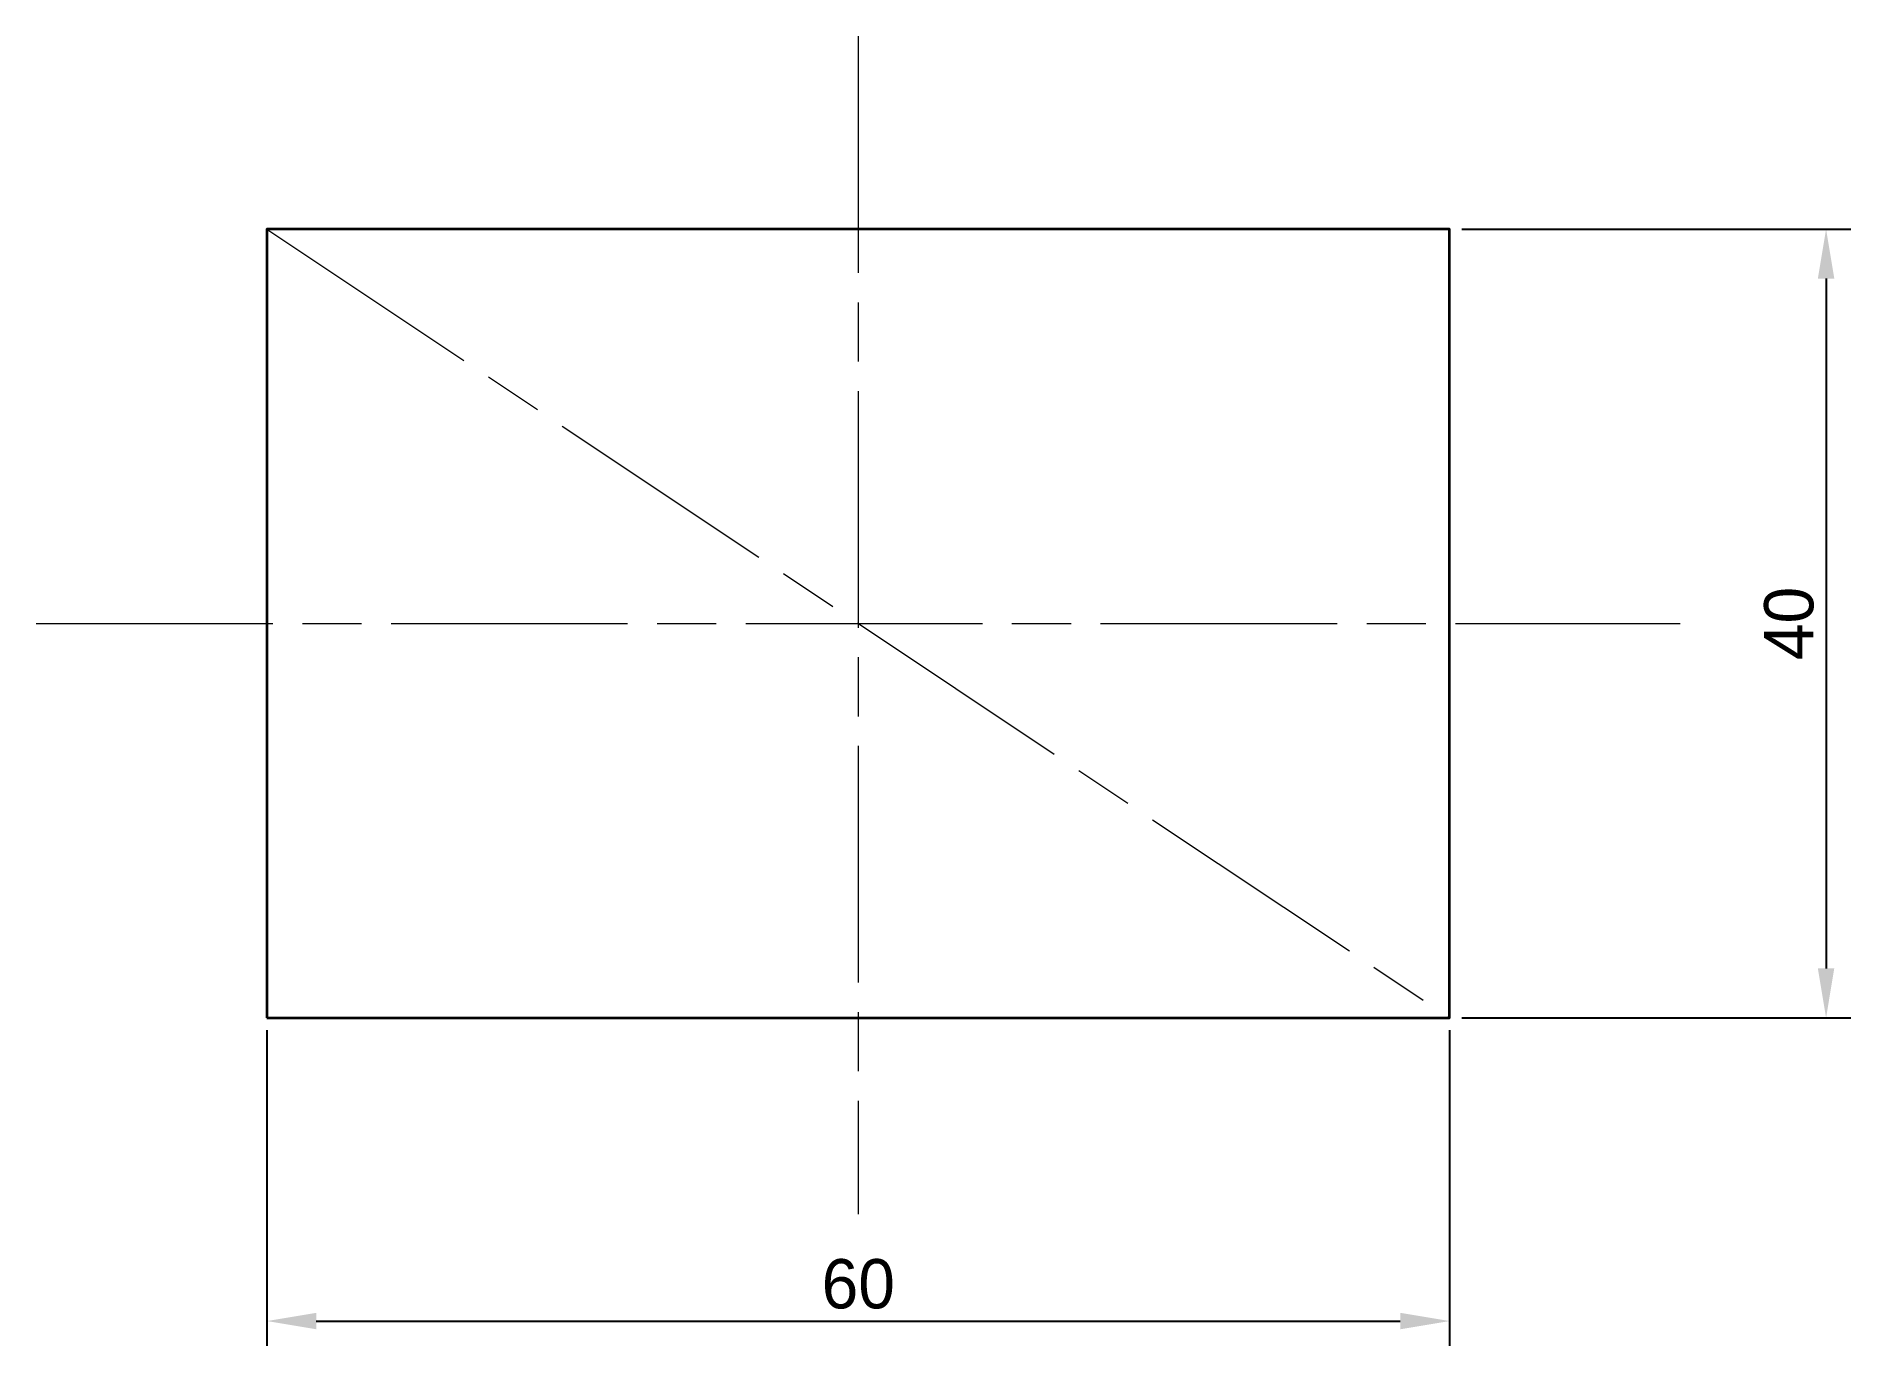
# Model space of a CAD drawing. Header units: millimetres. Extents: x 215.4 to 307.5, y 11.6 to 78.
import ezdxf

# ---------------------------------------------------------------- set-up
doc = ezdxf.new("R2010")
doc.units = ezdxf.units.MM
doc.header["$LTSCALE"] = 0.5
doc.header["$MEASUREMENT"] = 0
doc.header["$PDMODE"] = 2
doc.linetypes.add('ACAD_ISO08W100', pattern=[36, 24, -3, 6, -3])
doc.layers.get('0').update_dxf_attribs({"linetype": 'CONTINUOUS', "lineweight": 35})
doc.layers.get('Defpoints').update_dxf_attribs({"linetype": 'CONTINUOUS'})
doc.layers.add('Assi', color=7, linetype='ACAD_ISO08W100', lineweight=18)
doc.layers.add('Sottili', color=7, linetype='CONTINUOUS', lineweight=18)
doc.dimstyles.new('ISO-25', dxfattribs={"dimtxt": 2.5, "dimasz": 2.5, "dimexe": 1.25, "dimexo": 0.625, "dimtad": 1, "dimtxsty": 'Standard', "dimcen": 2.5, "dimadec": 0, "dimazin": 0, "dimtfac": 1, "dimtmove": 0, "dimatfit": 3, "dimfxl": 1, "dimarcsym": 0})

# ---------------------------------------------------------------- blocks, each defined once
blk = doc.blocks.new('*D9')
at = {"layer": 'Defpoints', "color": 0, "transparency": 16777216}
for p in [(287.138, 68.208), (287.138, 28.208), (306.239, 28.208)]:
    blk.add_point(p, dxfattribs=at)
at = {"layer": 'Sottili', "color": 0, "lineweight": -2, "transparency": 16777216}
for p, q in [((287.763, 68.208), (307.489, 68.208)), ((306.239, 65.708), (306.239, 30.708)), ((287.763, 28.208), (307.489, 28.208))]:
    blk.add_line(p, q, dxfattribs=at)
at = {"layer": 'Sottili', "color": 0, "transparency": 16777216}
for points in [[(305.822, 65.708), (306.655, 65.708), (306.239, 68.208)], [(305.822, 30.708), (306.655, 30.708), (306.239, 28.208)]]:
    blk.add_solid(points, dxfattribs=at)
at = {"layer": 'Sottili', "color": 0, "transparency": 16777216, "insert": (304.364, 48.208), "char_height": 2.5, "attachment_point": 5, "rotation": 90}
blk.add_mtext('40', dxfattribs=at)
blk = doc.blocks.new('*D10')
at = {"layer": 'Defpoints', "color": 0, "transparency": 16777216}
for p in [(227.138, 28.208), (287.138, 28.208), (287.138, 12.819)]:
    blk.add_point(p, dxfattribs=at)
at = {"layer": 'Sottili', "color": 0, "lineweight": -2, "transparency": 16777216}
for p, q in [((227.138, 27.583), (227.138, 11.569)), ((287.138, 27.583), (287.138, 11.569)), ((229.638, 12.819), (284.638, 12.819))]:
    blk.add_line(p, q, dxfattribs=at)
at = {"layer": 'Sottili', "color": 0, "transparency": 16777216}
for points in [[(229.638, 13.236), (229.638, 12.402), (227.138, 12.819)], [(284.638, 13.236), (284.638, 12.402), (287.138, 12.819)]]:
    blk.add_solid(points, dxfattribs=at)
at = {"layer": 'Sottili', "color": 0, "transparency": 16777216, "insert": (257.138, 14.694), "char_height": 2.5, "attachment_point": 5}
blk.add_mtext('60', dxfattribs=at)

msp = doc.modelspace()

# ---------------------------------------------------------------- linework, layer by layer
msp.add_lwpolyline([(227.138, 28.208), (287.138, 28.208), (287.138, 68.208), (227.138, 68.208)], close=True)
at = {"layer": 'Assi'}
for p, q in [((257.138, 77.995), (257.138, 18.25)), ((227.138, 68.208), (287.138, 28.208)), ((215.434, 48.208), (298.841, 48.208))]:
    msp.add_line(p, q, dxfattribs=at)

# ---------------------------------------------------------------- dimensions: what is measured, and where the dimension line sits
at = {"layer": 'Sottili'}
dim = msp.add_linear_dim(base=(306.239, 28.208), p1=(287.138, 68.208), p2=(287.138, 28.208), angle=90, dimstyle='ISO-25', dxfattribs=at)
dim.commit()
dim.dimension.update_dxf_attribs({"geometry": '*D9', "text_midpoint": (304.364, 48.208)})
dim = msp.add_linear_dim(base=(287.138, 12.819), p1=(227.138, 28.208), p2=(287.138, 28.208), dimstyle='ISO-25', dxfattribs=at)
dim.commit()
dim.dimension.update_dxf_attribs({"geometry": '*D10', "text_midpoint": (257.138, 14.694)})

doc.saveas('drawing.dxf')
